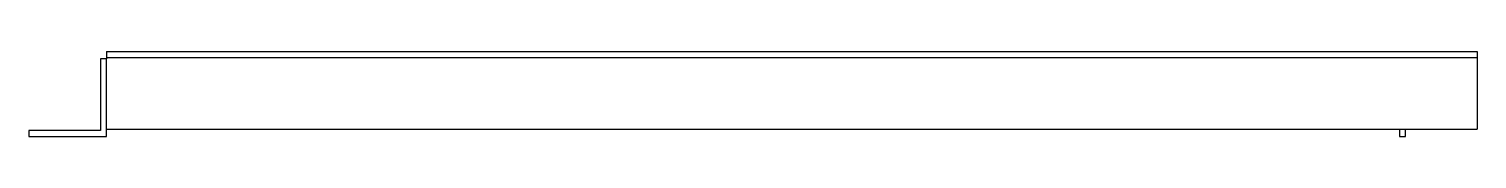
# Model space of a CAD drawing. Header units: millimetres. Extents: x 0 to 1194, y 0 to 70.
import ezdxf

# ---------------------------------------------------------------- set-up
doc = ezdxf.new("R2010")
doc.units = ezdxf.units.MM
doc.layers.add('KwikScaf Matrix', color=7, linetype='Continuous')

# ---------------------------------------------------------------- blocks, each defined once
blk = doc.blocks.new('109810xz')
at = {"extrusion": (0, 1, -1.83691e-16)}
for p, q in [((59, 64), (59, 5)), ((64, 64), (59, 64)), ((64, 70), (1194, 70)), ((64, 70), (64, 65)), ((64, 65), (1194, 65)), ((64, 65), (64, 64)), ((64, 0), (64, 64)), ((1194, 70), (1194, 65)), ((1194, 65), (1194, 6)), ((59, 5), (0, 5)), ((0, 5), (0, 0)), ((0, 0), (64, 0)), ((64, 6), (1194, 6)), ((1130, 6), (1130, 0)), ((1130, 0), (1135, 0)), ((1135, 0), (1135, 6))]:
    blk.add_line(p, q, dxfattribs=at)

msp = doc.modelspace()

# ---------------------------------------------------------------- block references
at = {"layer": 'KwikScaf Matrix', "color": 0}
msp.add_blockref('109810xz', (0, 0), dxfattribs=at)

doc.saveas('drawing.dxf')
